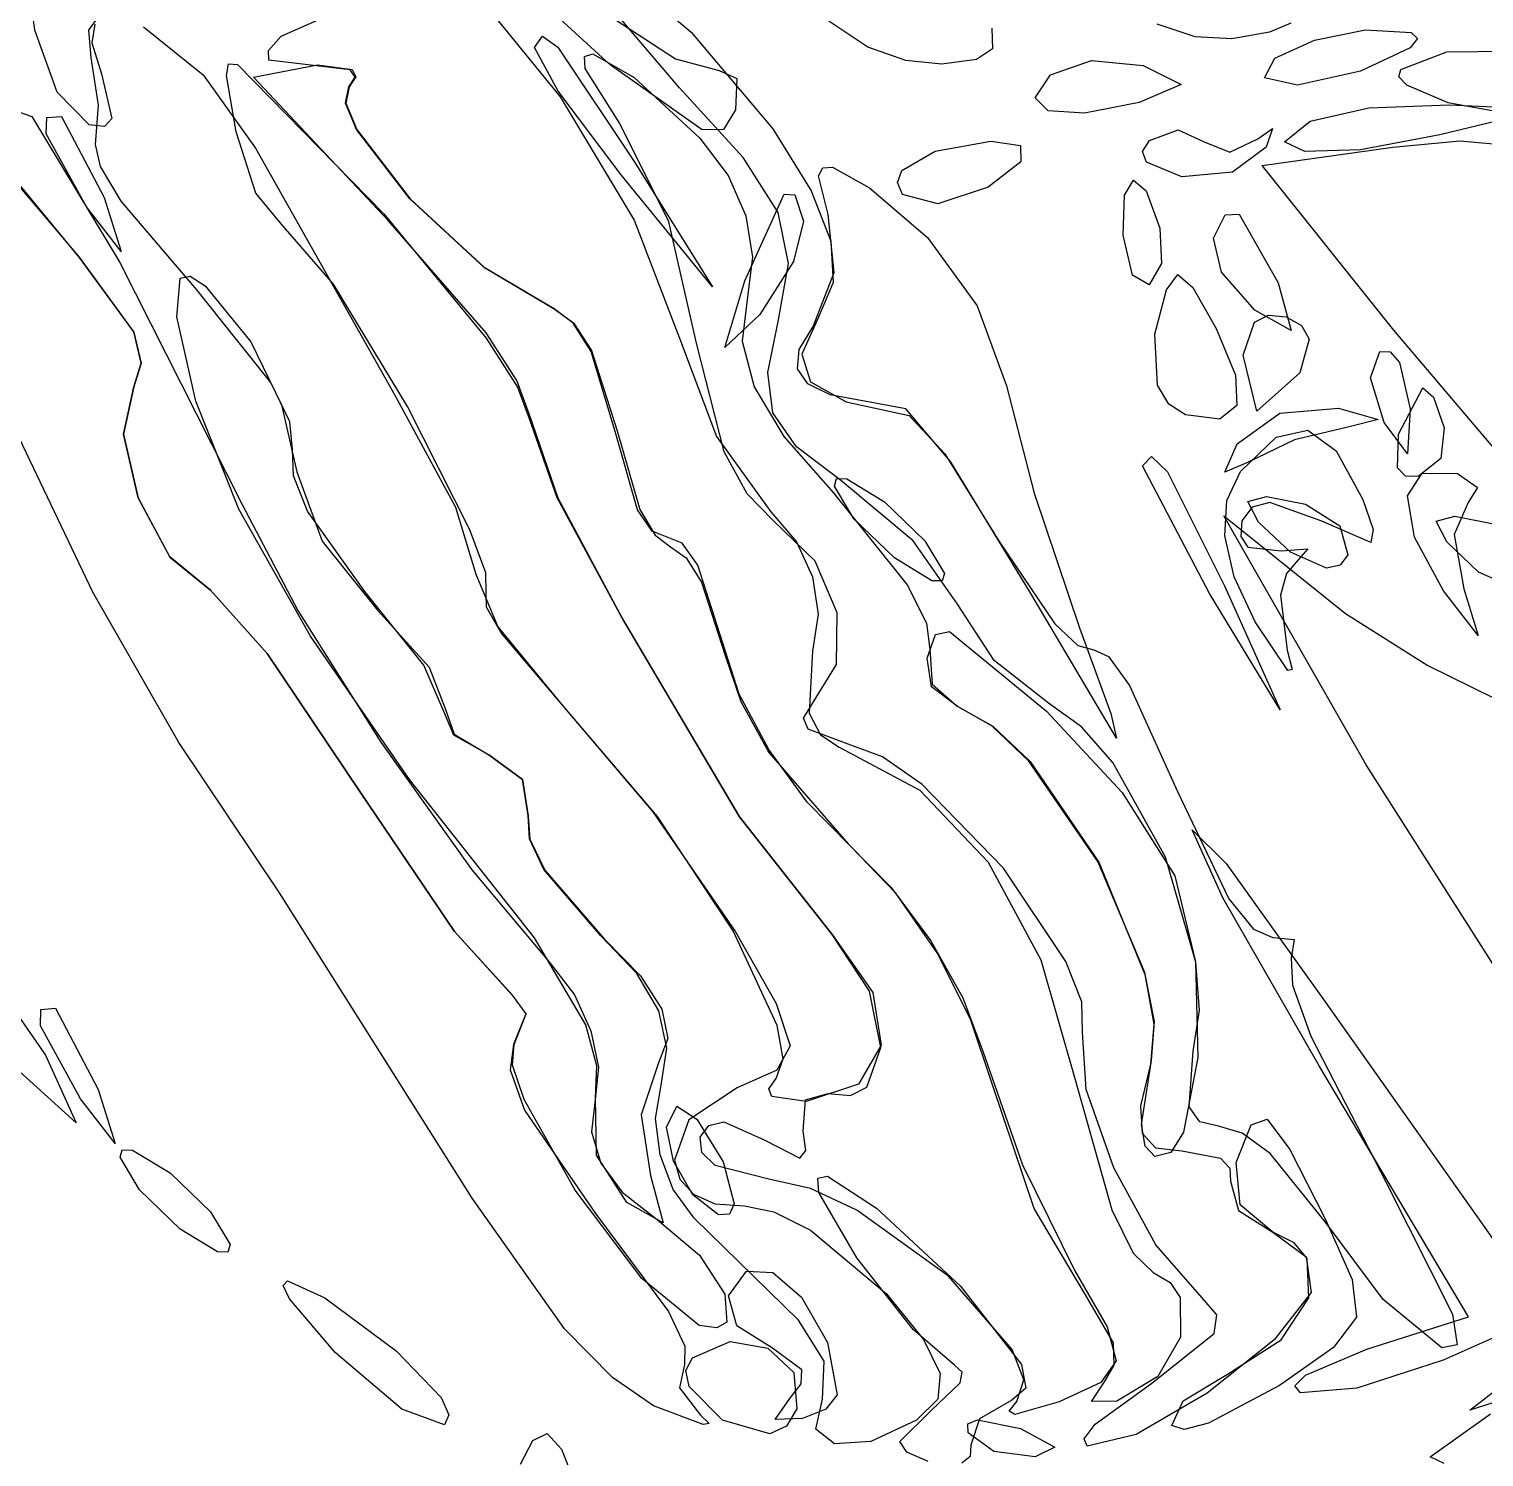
# Model space of a CAD drawing. Extents: x -886 to 651, y -59 to 942.
# Drawn here: x -275.21 to -251.04, y 56.71 to 80.42 of the extents above; entities that cross this region are included whole.
import ezdxf

# ---------------------------------------------------------------- set-up
doc = ezdxf.new("R2010")
doc.units = 0

msp = doc.modelspace()

# ---------------------------------------------------------------- linework, layer by layer
at = {"layer": 'Layer 1'}
for p, q in [((-265.55557, 79.829414), (-267.56432, 81.668574)), ((-275.11625, 80.403), (-275.206753, 81.116876)), ((-264.40509, 79.445925), (-265.659695, 80.919044)), ((-264.881865, 80.944103), (-264.212415, 80.374106)), ((-261.276959, 80.125097), (-262.442171, 80.898067)), ((-274.216823, 80.406096), (-274.054383, 80.626779)), ((-274.118337, 80.505691), (-274.166752, 80.192921)), ((-271.01987, 80.307349), (-270.308674, 80.619041)), ((-267.491059, 80.651038), (-266.39039, 79.295189)), ((-265.47567, 80.584854), (-264.471204, 79.930762)), ((-255.841654, 80.296344), (-256.472825, 80.504071)), ((-254.249771, 80.523816), (-254.60426, 80.369869)), ((-274.742602, 79.374789), (-275.11625, 80.403)), ((-274.17636, 79.949044), (-274.216823, 80.406096)), ((-273.308851, 80.463003), (-272.315881, 79.665653)), ((-271.234253, 80.065877), (-271.01987, 80.307349)), ((-266.81357, 80.11857), (-266.682052, 80.303953)), ((-266.682052, 80.303953), (-266.427141, 80.12345)), ((-264.212415, 80.374106), (-262.85351, 78.768085)), ((-259.219392, 80.436005), (-259.204936, 80.093963)), ((-255.230909, 80.260118), (-255.841654, 80.296344)), ((-254.60426, 80.369869), (-255.230909, 80.260118)), ((-254.51774, 79.942112), (-253.86106, 80.238505)), ((-253.86106, 80.238505), (-253.009335, 80.410221)), ((-253.009335, 80.410221), (-252.25235, 80.36733)), ((-252.146856, 80.265939), (-252.270929, 80.111086)), ((-252.25235, 80.36733), (-252.146856, 80.265939)), ((-274.166752, 80.192921), (-274.00578, 79.680223)), ((-271.225065, 79.905958), (-271.234253, 80.065877)), ((-266.423666, 79.392345), (-266.81357, 80.11857)), ((-266.427141, 80.12345), (-265.14966, 78.2085)), ((-265.985592, 79.970343), (-265.843172, 80.011794)), ((-265.843172, 80.011794), (-265.160551, 79.618654)), ((-260.647387, 79.900992), (-261.276959, 80.125097)), ((-259.204936, 80.093963), (-259.470915, 79.917515)), ((-252.270929, 80.111086), (-253.09701, 79.72501)), ((-252.4229, 79.751265), (-251.659214, 80.048)), ((-251.659214, 80.048), (-250.644076, 80.058539)), ((-274.056997, 79.161617), (-274.17636, 79.949044)), ((-271.930019, 79.653399), (-271.899004, 79.848714)), ((-271.899004, 79.848714), (-271.749935, 79.836929)), ((-271.749935, 79.836929), (-269.31463, 77.353837)), ((-271.48282, 79.626732), (-270.41732, 79.83126)), ((-270.52948, 79.824371), (-271.225065, 79.905958)), ((-269.877419, 79.748771), (-270.52948, 79.824371)), ((-270.41732, 79.83126), (-269.841564, 79.750747)), ((-269.792845, 79.626947), (-269.877419, 79.748771)), ((-269.841564, 79.750747), (-269.780214, 79.62743)), ((-265.970993, 79.765777), (-265.985592, 79.970343)), ((-265.39747, 78.854003), (-265.970993, 79.765777)), ((-264.029831, 78.750643), (-265.55557, 79.829414)), ((-264.471204, 79.930762), (-263.74975, 79.736713)), ((-260.04905, 79.84127), (-260.647387, 79.900992)), ((-259.470915, 79.917515), (-260.04905, 79.84127)), ((-258.24096, 79.662138), (-257.563235, 79.903886)), ((-257.563235, 79.903886), (-256.70191, 79.818071)), ((-256.70191, 79.818071), (-256.072759, 79.5032)), ((-254.68959, 79.610971), (-254.51774, 79.942112)), ((-252.458657, 79.629054), (-252.4229, 79.751265)), ((-274.00578, 79.680223), (-273.83564, 78.936226)), ((-272.315881, 79.665653), (-271.45159, 78.442664)), ((-271.76958, 78.714457), (-271.930019, 79.653399)), ((-269.24647, 77.245642), (-271.48282, 79.626732)), ((-269.89693, 79.464837), (-269.792845, 79.626947)), ((-269.780214, 79.62743), (-269.89283, 79.464771)), ((-265.160551, 79.618654), (-264.06967, 78.612958)), ((-263.74975, 79.736713), (-263.45448, 79.600259)), ((-263.45448, 79.600259), (-263.47469, 79.084635)), ((-258.497848, 79.282678), (-258.24096, 79.662138)), ((-254.142818, 79.494025), (-254.68959, 79.610971)), ((-253.09701, 79.72501), (-254.142818, 79.494025)), ((-253.09701, 79.72501), (-253.09701, 79.72501)), ((-252.324068, 79.491375), (-252.458657, 79.629054)), ((-274.21357, 78.83068), (-274.742602, 79.374789)), ((-269.953981, 79.19351), (-269.89693, 79.464837)), ((-269.89281, 79.46473), (-269.949861, 79.193403)), ((-269.89283, 79.464771), (-269.89281, 79.46473)), ((-265.37503, 78.00315), (-266.423666, 79.392345)), ((-266.39039, 79.295189), (-266.39038, 79.29522)), ((-266.39038, 79.29522), (-265.161656, 77.25042)), ((-263.34844, 78.292342), (-264.40509, 79.445925)), ((-258.28423, 79.062925), (-258.497848, 79.282678)), ((-256.072759, 79.5032), (-256.77011, 79.20372)), ((-251.639778, 79.1998), (-252.324068, 79.491375)), ((-275.461735, 79.076816), (-275.164484, 78.969968)), ((-274.10406, 78.505634), (-274.056997, 79.161617)), ((-269.769415, 78.755841), (-269.953981, 79.19351)), ((-269.949861, 79.193403), (-269.765295, 78.755736)), ((-263.47469, 79.084635), (-263.673849, 78.756403)), ((-257.681264, 79.028174), (-258.28423, 79.062925)), ((-256.77011, 79.20372), (-257.681264, 79.028174)), ((-256.77011, 79.20372), (-256.77011, 79.20372)), ((-253.93033, 78.891084), (-252.953345, 79.115253)), ((-252.953345, 79.115253), (-251.61786, 79.165516)), ((-250.02706, 79.091936), (-251.77412, 78.664151)), ((-249.28227, 78.763066), (-251.639778, 79.1998)), ((-251.61786, 79.165516), (-250.02706, 79.091936)), ((-275.164484, 78.969968), (-273.70078, 76.546038)), ((-274.923632, 78.681328), (-274.916241, 78.953464)), ((-274.916241, 78.953464), (-274.67304, 78.973662)), ((-274.67304, 78.973662), (-273.96433, 77.623172)), ((-273.95565, 78.805473), (-274.21357, 78.83068)), ((-273.83564, 78.936226), (-273.95565, 78.805473)), ((-264.585696, 77.218701), (-265.39747, 78.854003)), ((-254.35675, 78.552519), (-253.93033, 78.891084)), ((-274.2557, 77.470282), (-274.923632, 78.681328)), ((-271.441265, 77.700374), (-271.76958, 78.714457)), ((-268.882743, 77.605854), (-269.769415, 78.755841)), ((-269.765295, 78.755736), (-268.878623, 77.60575)), ((-264.06967, 78.612958), (-264.06967, 78.61295)), ((-264.06967, 78.61295), (-263.598279, 77.993269)), ((-263.673849, 78.756403), (-264.029831, 78.750643)), ((-262.85351, 78.768085), (-262.85351, 78.768081)), ((-262.85351, 78.768081), (-262.220959, 77.734373)), ((-260.15654, 78.394429), (-259.234401, 78.56055)), ((-259.234401, 78.56055), (-258.739501, 78.487735)), ((-256.714397, 78.389132), (-256.59975, 78.573406)), ((-256.59975, 78.573406), (-256.123076, 78.749055)), ((-256.123076, 78.749055), (-255.69024, 78.551996)), ((-255.69024, 78.551996), (-255.262845, 78.376105)), ((-255.262845, 78.376105), (-254.79924, 78.602646)), ((-254.79924, 78.602646), (-254.557189, 78.772133)), ((-254.557189, 78.772133), (-254.66247, 78.459067)), ((-254.017504, 78.388999), (-254.35675, 78.552519)), ((-251.77412, 78.664151), (-253.095618, 78.419789)), ((-252.55513, 78.463582), (-251.442229, 78.568317)), ((-251.442229, 78.568317), (-250.633394, 78.495818)), ((-274.022768, 78.14131), (-274.10406, 78.505634)), ((-271.45164, 78.442667), (-269.13224, 74.342627)), ((-271.45159, 78.442664), (-271.45164, 78.442667)), ((-260.711576, 78.076897), (-260.15654, 78.394429)), ((-258.739501, 78.487735), (-258.734128, 78.218565)), ((-256.651106, 78.213442), (-256.714397, 78.389132)), ((-254.66247, 78.459074), (-255.218854, 78.043746)), ((-254.72861, 78.156912), (-252.55513, 78.463582)), ((-254.66247, 78.459067), (-254.66247, 78.459074)), ((-253.095618, 78.419789), (-254.017504, 78.388999)), ((-273.679157, 77.565122), (-274.022768, 78.14131)), ((-265.14966, 78.2085), (-265.14966, 78.20849)), ((-265.14966, 78.20849), (-263.85731, 76.14184)), ((-262.769155, 77.375919), (-263.34844, 78.292342)), ((-262.097003, 77.983242), (-262.027672, 78.117403)), ((-262.027672, 78.117403), (-261.862019, 78.129053)), ((-261.862019, 78.129053), (-261.251823, 77.787162)), ((-260.786975, 77.874442), (-260.711576, 78.076897)), ((-258.734128, 78.218565), (-259.28057, 77.79562)), ((-256.06137, 77.967361), (-256.651106, 78.213442)), ((-252.5379, 75.419932), (-254.72861, 78.156912)), ((-274.37631, 76.633978), (-275.357472, 77.823636)), ((-263.85731, 76.14184), (-265.37503, 78.00315)), ((-263.598279, 77.993269), (-263.301469, 77.320605)), ((-261.93662, 77.345053), (-262.097003, 77.983242)), ((-260.7037, 77.674364), (-260.786975, 77.874442)), ((-257.012117, 77.664635), (-256.866756, 77.913135)), ((-256.866756, 77.913135), (-256.653462, 77.734098)), ((-255.218854, 78.043746), (-256.06137, 77.967361)), ((-275.366185, 77.796715), (-274.37681, 76.63347)), ((-273.96433, 77.62318), (-273.68025, 76.727779)), ((-273.96433, 77.623172), (-273.96433, 77.62318)), ((-271.02124, 77.190237), (-271.441265, 77.700374)), ((-267.651531, 76.463624), (-268.882743, 77.605854)), ((-268.878623, 77.60575), (-267.647411, 76.46352)), ((-263.31943, 76.242533), (-262.669448, 77.68222)), ((-262.669448, 77.68222), (-262.490333, 77.668601)), ((-262.490333, 77.668601), (-262.3454, 77.229939)), ((-262.220959, 77.734373), (-261.891885, 76.899331)), ((-261.251823, 77.787162), (-260.28657, 76.962245)), ((-260.117062, 77.518971), (-260.7037, 77.674364)), ((-259.28057, 77.79562), (-260.117062, 77.518971)), ((-259.28057, 77.79562), (-259.28057, 77.79562)), ((-257.03528, 76.99911), (-257.012117, 77.664635)), ((-256.653462, 77.734098), (-256.4265, 77.11701)), ((-273.68025, 76.727779), (-274.2557, 77.470282)), ((-272.42531, 76.093714), (-273.679157, 77.565122)), ((-269.31463, 77.353837), (-269.31463, 77.35383)), ((-269.31463, 77.35383), (-267.616471, 75.290417)), ((-262.596745, 76.531546), (-262.769155, 77.375919)), ((-261.836405, 76.379331), (-261.93662, 77.345053)), ((-255.53547, 76.95098), (-255.342836, 77.335114)), ((-255.342836, 77.335114), (-255.109274, 77.346166)), ((-255.109274, 77.346166), (-254.46311, 76.210177)), ((-270.151976, 76.185348), (-271.02124, 77.190237)), ((-267.618174, 75.377199), (-269.24647, 77.245642)), ((-265.161656, 77.25042), (-264.40865, 75.28875)), ((-264.1228, 75.204963), (-264.585696, 77.218701)), ((-263.301469, 77.320605), (-263.191001, 76.634206)), ((-262.3454, 77.22994), (-262.509826, 76.560057)), ((-262.3454, 77.229939), (-262.3454, 77.22994)), ((-256.4265, 77.11701), (-256.398784, 76.531793)), ((-256.4265, 77.11701), (-256.4265, 77.11701)), ((-261.891885, 76.899331), (-261.854831, 76.215436)), ((-260.28657, 76.962245), (-260.28657, 76.96224)), ((-260.28657, 76.96224), (-259.4604, 75.825965)), ((-256.881029, 76.337927), (-257.03528, 76.99911)), ((-255.40136, 76.38265), (-255.53547, 76.95098)), ((-274.37681, 76.63347), (-273.470131, 75.391288)), ((-273.469627, 75.391798), (-274.37631, 76.633978)), ((-263.191001, 76.634206), (-263.27864, 75.97332)), ((-273.7008, 76.54604), (-271.6684, 72.52378)), ((-273.70078, 76.546038), (-273.7008, 76.54604)), ((-266.4904, 75.777897), (-267.651531, 76.463624)), ((-267.647411, 76.46352), (-266.48628, 75.77779)), ((-262.509826, 76.560057), (-263.07056, 75.68085)), ((-262.76072, 75.594115), (-262.596745, 76.531546)), ((-262.18346, 75.485513), (-261.836405, 76.379331)), ((-256.398784, 76.531793), (-256.60206, 76.175653)), ((-254.84899, 75.75402), (-255.40136, 76.38265)), ((-272.756334, 75.644522), (-272.698415, 76.288074)), ((-272.698415, 76.288074), (-272.53407, 76.319976)), ((-272.53407, 76.319976), (-272.282296, 76.155581)), ((-272.282296, 76.155581), (-271.52494, 75.228757)), ((-268.922534, 74.155305), (-270.151976, 76.185348)), ((-263.65032, 75.132031), (-263.31943, 76.242533)), ((-261.854831, 76.215436), (-262.09834, 75.635171)), ((-256.60206, 76.175653), (-256.881029, 76.337927)), ((-256.314631, 76.092091), (-256.127721, 76.34783)), ((-256.127721, 76.34783), (-255.877281, 76.130942)), ((-255.877281, 76.130942), (-255.49028, 75.44791)), ((-254.46311, 76.210181), (-254.243861, 75.417925)), ((-254.46311, 76.210177), (-254.46311, 76.210181)), ((-271.196689, 74.550674), (-272.42531, 76.093714)), ((-263.27864, 75.97332), (-263.36463, 75.238573)), ((-256.51104, 75.35724), (-256.314631, 76.092091)), ((-272.43909, 74.243216), (-272.756334, 75.644522)), ((-266.17412, 75.540688), (-266.4904, 75.777897)), ((-266.48628, 75.77779), (-266.168799, 75.544434)), ((-263.07056, 75.68085), (-263.65032, 75.132031)), ((-259.4604, 75.825965), (-258.97242, 74.49851)), ((-254.856365, 75.557432), (-254.623572, 75.669783)), ((-254.243861, 75.417925), (-254.84899, 75.75402)), ((-254.623572, 75.669783), (-254.32892, 75.64586)), ((-254.32892, 75.64586), (-254.072856, 75.498143)), ((-265.874793, 75.069926), (-266.17412, 75.540688)), ((-266.168799, 75.544434), (-265.866201, 75.084165)), ((-262.941066, 74.71739), (-262.76072, 75.594115)), ((-262.41604, 75.09808), (-262.18346, 75.485513)), ((-262.09834, 75.635171), (-262.374459, 75.025689)), ((-255.49028, 75.44791), (-255.49025, 75.4479)), ((-255.49025, 75.4479), (-255.169363, 74.674376)), ((-255.04271, 75.007673), (-254.856365, 75.557432)), ((-254.072856, 75.498143), (-253.945115, 75.273425)), ((-250.862533, 73.446995), (-252.5379, 75.419932)), ((-273.470131, 75.391288), (-273.34844, 74.874191)), ((-273.347939, 74.874701), (-273.469627, 75.391798)), ((-271.52494, 75.228757), (-271.52494, 75.22875)), ((-271.52494, 75.22875), (-271.014352, 74.180804)), ((-267.108575, 74.587188), (-267.618174, 75.377199)), ((-267.616471, 75.290417), (-267.096196, 74.47475)), ((-264.40865, 75.28875), (-263.790835, 73.656584)), ((-263.662724, 73.399846), (-264.1228, 75.204963)), ((-263.36463, 75.238573), (-263.168283, 74.480004)), ((-256.466455, 74.507566), (-256.51104, 75.35724)), ((-253.945115, 75.273425), (-254.1041, 74.71514)), ((-265.46197, 73.700417), (-265.874793, 75.069926)), ((-265.866201, 75.084165), (-265.44263, 73.74914)), ((-262.44698, 74.779643), (-262.41604, 75.09808)), ((-262.374459, 75.025689), (-262.227392, 74.563596)), ((-254.8179, 74.076954), (-255.04271, 75.007673)), ((-252.929171, 74.629558), (-252.77238, 75.069749)), ((-252.77238, 75.069749), (-252.598889, 75.06465)), ((-252.598889, 75.06465), (-252.445863, 74.883183)), ((-273.34844, 74.874191), (-273.47096, 74.48133)), ((-273.47046, 74.481838), (-273.347939, 74.874701)), ((-262.854819, 74.047038), (-262.941066, 74.71739)), ((-262.276185, 74.529821), (-262.44698, 74.779643)), ((-255.169363, 74.674376), (-255.15086, 74.16848)), ((-254.1041, 74.71514), (-254.8179, 74.076954)), ((-254.1041, 74.71514), (-254.1041, 74.71514)), ((-252.445863, 74.883183), (-252.26747, 74.116282)), ((-273.47096, 74.48133), (-273.642469, 73.693658)), ((-273.641969, 73.694166), (-273.47046, 74.481838)), ((-270.880388, 73.896941), (-271.196689, 74.550674)), ((-266.90448, 74.033832), (-267.108575, 74.587188)), ((-267.096196, 74.47475), (-266.90073, 73.95194)), ((-263.168283, 74.480004), (-262.671466, 73.656216)), ((-261.90356, 74.348233), (-262.276185, 74.529821)), ((-262.227392, 74.563596), (-261.63873, 74.228953)), ((-258.97242, 74.49851), (-258.515268, 72.713122)), ((-256.278072, 74.194608), (-256.466455, 74.507566)), ((-252.69948, 73.889579), (-252.929171, 74.629558)), ((-252.46346, 73.693965), (-252.05717, 74.461669)), ((-252.05717, 74.461669), (-251.88028, 74.307546)), ((-271.724787, 72.44628), (-272.43909, 74.243216)), ((-269.13224, 74.342627), (-268.127783, 72.480651)), ((-260.64644, 74.117801), (-261.90356, 74.348233)), ((-261.63873, 74.228953), (-260.59006, 74.001821)), ((-256.00127, 74.01496), (-256.278072, 74.194608)), ((-251.88028, 74.307546), (-251.7059, 73.79681)), ((-271.014352, 74.180804), (-270.76355, 73.06992)), ((-267.890842, 72.106545), (-268.922534, 74.155305)), ((-266.421501, 72.631721), (-266.90448, 74.033832)), ((-266.90073, 73.95194), (-266.444501, 72.644176)), ((-262.463769, 73.484349), (-262.854819, 74.047038)), ((-259.907326, 73.242957), (-260.64644, 74.117801)), ((-260.59006, 74.001821), (-260.000409, 73.367331)), ((-255.429807, 73.944059), (-256.00127, 74.01496)), ((-255.15086, 74.16848), (-255.429807, 73.944059)), ((-255.14326, 73.533657), (-254.435222, 74.040858)), ((-254.435222, 74.040858), (-253.45705, 74.126341)), ((-253.45705, 74.126341), (-252.799506, 73.93939)), ((-252.26748, 74.11628), (-252.31128, 73.36699)), ((-252.26747, 74.116282), (-252.26748, 74.11628)), ((-270.83245, 73.437924), (-270.880388, 73.896941)), ((-265.44263, 73.74914), (-265.06487, 72.444619)), ((-254.494748, 73.645656), (-253.970754, 73.761801)), ((-253.28497, 73.81455), (-254.192159, 73.600452)), ((-253.970754, 73.761801), (-253.497382, 73.417932)), ((-252.799506, 73.93939), (-253.28497, 73.81455)), ((-253.28497, 73.81455), (-253.28497, 73.81455)), ((-252.31128, 73.36699), (-252.69948, 73.889579)), ((-251.7059, 73.79681), (-251.762514, 73.290512)), ((-251.7059, 73.79681), (-251.7059, 73.79681)), ((-274.149434, 71.069285), (-275.366777, 73.62008)), ((-273.642469, 73.693658), (-273.399686, 72.63431)), ((-273.399186, 72.634817), (-273.641969, 73.694166)), ((-265.101625, 72.436741), (-265.46197, 73.700417)), ((-263.790835, 73.656584), (-262.88715, 72.404)), ((-262.671466, 73.656216), (-261.85605, 72.72581)), ((-261.72971, 72.930615), (-262.463769, 73.484349)), ((-255.347489, 73.06343), (-255.14326, 73.533657)), ((-255.08639, 73.073382), (-254.494748, 73.645656)), ((-254.192159, 73.600452), (-254.97118, 73.221866)), ((-252.476889, 73.133956), (-252.46346, 73.693965)), ((-270.815699, 73.002445), (-270.83245, 73.437924)), ((-263.282587, 72.70084), (-263.662724, 73.399846)), ((-260.000409, 73.367331), (-259.09815, 71.914081)), ((-258.56795, 71.049411), (-259.907326, 73.242957)), ((-256.71605, 73.167467), (-256.563288, 73.322226)), ((-256.563288, 73.322226), (-256.302791, 73.068233)), ((-254.97118, 73.221866), (-255.347489, 73.06343)), ((-253.497382, 73.417932), (-253.05761, 72.610161)), ((-251.762514, 73.290512), (-252.13427, 72.99048)), ((-270.584313, 72.412799), (-270.815699, 73.002445)), ((-270.76355, 73.06992), (-270.342205, 71.918466)), ((-255.60238, 71.045277), (-256.71605, 73.167467)), ((-256.302791, 73.068233), (-255.35104, 71.177167)), ((-255.315819, 72.59484), (-255.08639, 73.073382)), ((-252.344684, 72.99861), (-252.476889, 73.133956)), ((-252.13427, 72.99048), (-252.344684, 72.99861)), ((-252.31196, 72.66727), (-252.071073, 73.048221)), ((-252.071073, 73.048221), (-251.48478, 73.038167)), ((-251.48478, 73.038167), (-251.14917, 72.808805)), ((-261.832835, 72.831965), (-261.797173, 72.955283)), ((-261.50793, 72.288785), (-261.832835, 72.831965)), ((-261.797173, 72.955283), (-261.62434, 72.95079)), ((-260.527447, 71.923973), (-261.72971, 72.930615)), ((-261.62434, 72.95079), (-261.001806, 72.572959)), ((-251.14917, 72.808805), (-251.30616, 72.557771)), ((-273.399686, 72.63431), (-272.8745, 71.653637)), ((-272.874, 71.654144), (-273.399186, 72.634817)), ((-271.6684, 72.52378), (-270.747892, 70.764539)), ((-266.444501, 72.644176), (-265.37043, 70.6546)), ((-265.34792, 70.622042), (-266.421501, 72.631721)), ((-262.85773, 72.266113), (-263.282587, 72.70084)), ((-261.85605, 72.72581), (-260.625796, 71.190346)), ((-261.001806, 72.572959), (-260.33125, 71.92205)), ((-258.515268, 72.713122), (-257.7632, 70.47585)), ((-255.350047, 72.00416), (-255.315819, 72.59484)), ((-254.96318, 72.577256), (-254.653057, 72.659761)), ((-254.78584, 72.233679), (-254.96318, 72.577256)), ((-254.597939, 72.55917), (-254.894359, 72.482997)), ((-254.653057, 72.659761), (-254.0086, 72.533426)), ((-253.7359, 72.251386), (-254.597939, 72.55917)), ((-254.0086, 72.533426), (-253.437502, 72.17177)), ((-253.05761, 72.610191), (-252.885302, 72.109736)), ((-253.05761, 72.610161), (-253.05761, 72.610191)), ((-252.196829, 71.98501), (-252.31196, 72.66727)), ((-251.30614, 72.557767), (-251.535983, 72.027572)), ((-251.30616, 72.557771), (-251.30614, 72.557767)), ((-270.534526, 70.338806), (-271.724787, 72.44628)), ((-269.63482, 71.080424), (-270.584313, 72.412799)), ((-268.127783, 72.480651), (-267.78952, 71.370527)), ((-264.859102, 72.080538), (-265.101625, 72.436741)), ((-265.06487, 72.444619), (-264.811871, 72.017367)), ((-262.88715, 72.404), (-262.462933, 71.905849)), ((-262.152398, 71.583768), (-262.85773, 72.266113)), ((-260.837369, 71.637876), (-261.50793, 72.288785)), ((-253.0027, 68.199053), (-255.36318, 72.337673)), ((-255.36318, 72.337673), (-253.34552, 70.716683)), ((-254.894359, 72.482997), (-255.06313, 72.253386)), ((-251.8386, 72.248736), (-251.528481, 72.331241)), ((-251.528481, 72.331241), (-250.88402, 72.204906)), ((-267.623505, 71.389659), (-267.890842, 72.106545)), ((-264.61219, 71.983217), (-264.859102, 72.080538)), ((-264.811871, 72.017367), (-264.55496, 71.82433)), ((-255.06313, 72.253386), (-255.080372, 71.997171)), ((-254.25828, 71.73233), (-254.78584, 72.233679)), ((-252.921345, 71.893469), (-253.7359, 72.251386)), ((-253.437502, 72.17177), (-253.3037, 71.6885)), ((-252.885302, 72.109736), (-252.921345, 71.893469)), ((-251.661264, 71.905159), (-251.8386, 72.248736)), ((-251.535983, 72.027572), (-251.37554, 71.127037)), ((-270.342205, 71.918466), (-269.4216, 70.77297)), ((-264.359357, 71.882624), (-264.61219, 71.983217)), ((-264.55496, 71.82433), (-264.296315, 71.640549)), ((-264.100712, 71.517511), (-264.359357, 71.882624)), ((-262.462933, 71.905849), (-262.197674, 71.3259)), ((-259.79032, 70.868935), (-260.527447, 71.923973)), ((-260.33125, 71.92205), (-260.006336, 71.37887)), ((-260.33125, 71.92205), (-260.33125, 71.92205)), ((-259.09815, 71.914081), (-258.172309, 70.544892)), ((-255.191282, 71.32388), (-255.350047, 72.00416)), ((-255.080372, 71.997171), (-254.96437, 71.818799)), ((-254.96437, 71.818799), (-254.41138, 71.755714)), ((-254.41138, 71.755714), (-253.971029, 71.791239)), ((-253.971029, 71.791239), (-254.13025, 71.60421)), ((-251.71507, 71.091137), (-252.196829, 71.98501)), ((-251.1337, 71.40381), (-251.661264, 71.905159)), ((-272.8745, 71.653637), (-272.1988, 71.10199)), ((-272.1983, 71.102498), (-272.874, 71.654144)), ((-264.296315, 71.640549), (-264.038604, 71.238499)), ((-261.788297, 70.728292), (-262.152398, 71.583768)), ((-260.21483, 71.260045), (-260.837369, 71.637876)), ((-254.13025, 71.60421), (-254.32598, 71.379032)), ((-253.657379, 71.466301), (-254.25828, 71.73233)), ((-253.3037, 71.6885), (-253.433977, 71.515653)), ((-253.3037, 71.6885), (-253.3037, 71.6885)), ((-267.78952, 71.370527), (-267.421903, 70.492426)), ((-267.61483, 71.045507), (-267.623505, 71.389659)), ((-263.68738, 70.224547), (-264.100712, 71.517511)), ((-262.197674, 71.3259), (-262.104073, 70.706592)), ((-260.006336, 71.37887), (-260.041997, 71.255552)), ((-254.84173, 70.576542), (-255.191282, 71.32388)), ((-254.32598, 71.379032), (-254.425571, 71.021336)), ((-253.433977, 71.515653), (-253.657379, 71.466301)), ((-250.532804, 71.137781), (-251.1337, 71.40381)), ((-272.721714, 68.574428), (-274.149434, 71.069285)), ((-272.1988, 71.10199), (-271.254961, 70.049374)), ((-271.254461, 70.049886), (-272.1983, 71.102498)), ((-268.650701, 69.854913), (-269.63482, 71.080424)), ((-264.038604, 71.238499), (-263.64536, 70.01683)), ((-260.625796, 71.190346), (-260.303582, 70.555014)), ((-260.041997, 71.255552), (-260.21483, 71.260045)), ((-257.148901, 68.642144), (-258.56795, 71.049411)), ((-255.35104, 71.177167), (-254.42898, 69.114697)), ((-255.35104, 71.177167), (-255.35104, 71.177167)), ((-251.141734, 70.348411), (-251.71507, 71.091137)), ((-251.37554, 71.127037), (-251.141734, 70.348411)), ((-267.610877, 70.821552), (-267.61483, 71.045507)), ((-267.370456, 70.396663), (-267.610877, 70.821552)), ((-259.177634, 69.937347), (-259.79032, 70.868935)), ((-254.42898, 69.114697), (-255.60238, 71.045277)), ((-254.425571, 71.021336), (-254.31242, 70.10515)), ((-270.747892, 70.764539), (-269.364704, 68.575661)), ((-269.4216, 70.77297), (-268.565539, 69.821877)), ((-265.37043, 70.6546), (-263.41076, 67.33573)), ((-263.40826, 67.335942), (-265.34792, 70.622042)), ((-262.104073, 70.706592), (-262.19483, 70.09036)), ((-261.800168, 69.868824), (-261.788297, 70.728292)), ((-254.301251, 69.767781), (-254.84173, 70.576542)), ((-253.34552, 70.716683), (-251.976499, 69.850952)), ((-268.890037, 67.95522), (-270.534526, 70.338806)), ((-267.421903, 70.492426), (-266.34684, 69.188297)), ((-266.34666, 69.187887), (-267.370456, 70.396663)), ((-260.303582, 70.555014), (-260.24704, 70.12187)), ((-260.29309, 69.973691), (-260.153153, 70.36576)), ((-260.153153, 70.36576), (-259.920271, 70.414034)), ((-259.920271, 70.414034), (-258.30771, 69.095089)), ((-258.172309, 70.544892), (-257.788395, 70.182046)), ((-257.7632, 70.47585), (-257.238868, 69.055236)), ((-263.413793, 69.37616), (-263.68738, 70.224547)), ((-262.19483, 70.09036), (-262.251001, 69.059905)), ((-260.24704, 70.12187), (-260.20809, 69.539881)), ((-257.788395, 70.182046), (-257.52594, 70.112521)), ((-257.52594, 70.112521), (-257.277782, 69.99935)), ((-254.31242, 70.10515), (-254.229191, 69.785465)), ((-271.254961, 70.049374), (-269.70264, 67.74206)), ((-269.70214, 67.742568), (-271.254461, 70.049886)), ((-268.31969, 69.086834), (-268.650701, 69.854913)), ((-263.64536, 70.01683), (-263.389825, 69.25185)), ((-262.22275, 69.174503), (-261.800168, 69.868824)), ((-260.222876, 69.49593), (-260.29309, 69.973691)), ((-258.27457, 69.227515), (-259.177634, 69.937347)), ((-257.277782, 69.99935), (-256.932797, 69.51767)), ((-251.976499, 69.850952), (-249.818594, 68.784831)), ((-268.565539, 69.821877), (-268.29939, 69.13782)), ((-254.229191, 69.785465), (-254.301251, 69.767781)), ((-262.922771, 68.457484), (-263.413793, 69.37616)), ((-259.79657, 69.17345), (-260.222876, 69.49593)), ((-260.20809, 69.539881), (-259.79477, 69.174049)), ((-256.932797, 69.51767), (-256.13492, 67.757841)), ((-268.29939, 69.13782), (-268.14888, 68.708206)), ((-266.34684, 69.188297), (-264.851539, 67.419869)), ((-264.771225, 67.343588), (-266.34666, 69.187887)), ((-263.389825, 69.25185), (-262.919931, 68.406803)), ((-262.344622, 68.978002), (-262.22275, 69.174503)), ((-259.213257, 68.846527), (-259.79657, 69.17345)), ((-259.79477, 69.174049), (-259.199297, 68.843146)), ((-257.726781, 68.834323), (-258.27457, 69.227515)), ((-268.154958, 68.693583), (-268.31969, 69.086834)), ((-262.269536, 68.795056), (-262.344622, 68.978002)), ((-262.251001, 69.059905), (-262.066629, 68.69886)), ((-258.30771, 69.095089), (-258.30768, 69.09509)), ((-258.30768, 69.09509), (-257.054371, 67.743056)), ((-257.238868, 69.055236), (-257.148901, 68.642144)), ((-267.57099, 68.369369), (-268.154958, 68.693583)), ((-268.14888, 68.708206), (-267.57081, 68.368867)), ((-261.60443, 68.546899), (-262.269536, 68.795056)), ((-262.066629, 68.69886), (-261.75494, 68.4926)), ((-258.602862, 68.260322), (-259.213257, 68.846527)), ((-259.199297, 68.843146), (-258.583472, 68.254175)), ((-257.205582, 68.240855), (-257.726781, 68.834323)), ((-271.05269, 66.076509), (-272.721714, 68.574428)), ((-269.364704, 68.575661), (-267.854224, 66.456468)), ((-262.283896, 67.579185), (-262.922771, 68.457484)), ((-262.919931, 68.406803), (-261.60489, 66.88726)), ((-261.75494, 68.4926), (-260.411531, 67.780596)), ((-261.034722, 68.332632), (-261.60443, 68.546899)), ((-267.015365, 67.958066), (-267.57099, 68.369369)), ((-267.57081, 68.368867), (-267.015185, 67.957564)), ((-260.377826, 67.872429), (-261.034722, 68.332632)), ((-257.457553, 66.595379), (-258.602862, 68.260322)), ((-258.583472, 68.254175), (-257.442387, 66.582694)), ((-256.331165, 66.665349), (-257.205582, 68.240855)), ((-250.701411, 64.591512), (-253.0027, 68.199053)), ((-266.81305, 65.329946), (-268.890037, 67.95522)), ((-266.91877, 67.355429), (-267.015365, 67.958066)), ((-267.015185, 67.957564), (-266.91859, 67.354927)), ((-269.70264, 67.74206), (-268.143407, 65.432586)), ((-268.142907, 65.433091), (-269.70214, 67.742568)), ((-260.411531, 67.780596), (-259.279189, 66.582304)), ((-259.024179, 66.486653), (-260.377826, 67.872429)), ((-257.054371, 67.743056), (-256.17865, 66.35896)), ((-256.13492, 67.757841), (-255.28016, 65.97742)), ((-261.56675, 66.851927), (-262.283896, 67.579185)), ((-266.89499, 66.969481), (-266.91877, 67.355429)), ((-266.91859, 67.354927), (-266.890123, 66.964879)), ((-264.851539, 67.419869), (-263.47356, 65.425477)), ((-263.51194, 65.445399), (-264.771225, 67.343588)), ((-263.41076, 67.33573), (-261.87242, 65.38121)), ((-261.86992, 65.381422), (-263.40826, 67.335942)), ((-266.660006, 66.464846), (-266.89499, 66.969481)), ((-266.890123, 66.964879), (-266.642377, 66.449077)), ((-255.378686, 65.990356), (-255.891883, 67.124345)), ((-255.891883, 67.124345), (-255.325098, 66.562437)), ((-261.60489, 66.88726), (-260.8916, 66.165594)), ((-260.812272, 66.069083), (-261.56675, 66.851927)), ((-267.854224, 66.456468), (-266.55184, 64.90628)), ((-265.71449, 65.361249), (-266.660006, 66.464846)), ((-259.279189, 66.582304), (-258.405347, 64.964313)), ((-257.98691, 64.934449), (-259.024179, 66.486653)), ((-256.674107, 64.749248), (-257.457553, 66.595379)), ((-257.442387, 66.582694), (-256.674754, 64.720931)), ((-255.827743, 64.925508), (-256.331165, 66.665349)), ((-255.325098, 66.562437), (-253.68227, 64.262612)), ((-266.642377, 66.449077), (-265.65491, 65.308767)), ((-256.17865, 66.35896), (-255.832701, 64.927973)), ((-267.85248, 61.001389), (-271.05269, 66.076509)), ((-260.8916, 66.165594), (-260.231989, 65.276318)), ((-260.12744, 65.078036), (-260.812272, 66.069083)), ((-253.78157, 63.202492), (-255.378686, 65.990356)), ((-255.28016, 65.97742), (-254.873604, 65.473451)), ((-268.143407, 65.432586), (-267.18293, 64.37478)), ((-267.18243, 64.375288), (-268.142907, 65.433091)), ((-265.960754, 63.88308), (-266.81305, 65.329946)), ((-265.117121, 64.73704), (-265.71449, 65.361249)), ((-265.65491, 65.308767), (-265.051569, 64.69799)), ((-262.784007, 63.869539), (-263.51194, 65.445399)), ((-263.47356, 65.425477), (-262.797609, 64.234176)), ((-261.87242, 65.38121), (-261.197212, 64.418321)), ((-261.251732, 64.442121), (-261.86992, 65.381422)), ((-260.231989, 65.276318), (-259.69947, 64.332331)), ((-254.873604, 65.473451), (-254.55026, 65.333061)), ((-254.55026, 65.333061), (-254.195951, 65.300825)), ((-254.195951, 65.300825), (-254.24422, 64.992105)), ((-259.571616, 63.978799), (-260.12744, 65.078036)), ((-266.55184, 64.90628), (-266.151254, 64.382203)), ((-258.405347, 64.964313), (-257.83744, 62.99321)), ((-257.725486, 64.266213), (-257.98691, 64.934449)), ((-255.832701, 64.927973), (-255.795764, 63.341705)), ((-255.770287, 64.126622), (-255.827743, 64.925508)), ((-254.24422, 64.992105), (-254.224035, 64.542439)), ((-264.75023, 64.112928), (-265.117121, 64.73704)), ((-265.051569, 64.69799), (-264.697439, 64.143987)), ((-256.674754, 64.720931), (-256.525743, 63.894107)), ((-256.516041, 63.93656), (-256.674107, 64.749248)), ((-254.224035, 64.542439), (-253.921471, 63.691864)), ((-275.729826, 64.515288), (-274.93577, 63.37718)), ((-267.18293, 64.37478), (-266.956649, 64.066151)), ((-266.952607, 64.066638), (-267.18243, 64.375288)), ((-266.151254, 64.382203), (-265.876809, 63.781055)), ((-261.061606, 63.504839), (-261.251732, 64.442121)), ((-261.197212, 64.418321), (-261.056882, 63.54728)), ((-259.69947, 64.332331), (-259.36746, 63.44653)), ((-275.021293, 63.866042), (-275.013901, 64.138181)), ((-275.013901, 64.138181), (-274.7707, 64.158385)), ((-274.7707, 64.158385), (-274.062, 62.807895)), ((-266.956649, 64.066151), (-267.16263, 63.557877)), ((-267.15003, 63.55832), (-266.952607, 64.066638)), ((-264.615157, 63.492249), (-264.75023, 64.112928)), ((-264.697439, 64.143987), (-264.597167, 63.657407)), ((-262.797609, 64.234176), (-262.569394, 63.532166)), ((-257.70944, 63.760699), (-257.725486, 64.266213)), ((-255.87174, 63.445845), (-255.770287, 64.126622)), ((-253.68227, 64.262612), (-253.68223, 64.26261)), ((-253.68223, 64.26261), (-250.80915, 60.2)), ((-274.35336, 62.654995), (-275.021293, 63.866042)), ((-265.776977, 63.200708), (-265.960754, 63.88308)), ((-262.686549, 63.320051), (-262.784007, 63.869539)), ((-259.20416, 62.871387), (-259.571616, 63.978799)), ((-256.525743, 63.894107), (-256.58381, 63.230209)), ((-256.56599, 63.29256), (-256.516041, 63.93656)), ((-267.16263, 63.557877), (-267.216421, 63.134969)), ((-267.178214, 63.214397), (-267.15003, 63.55832)), ((-265.876809, 63.781055), (-265.75303, 63.177052)), ((-264.597167, 63.657407), (-264.7554, 63.248897)), ((-257.651615, 62.811068), (-257.70944, 63.760699)), ((-253.921471, 63.691864), (-252.67515, 61.275755)), ((-274.426619, 62.25406), (-275.72724, 63.42656)), ((-274.93577, 63.37719), (-274.426619, 62.25406)), ((-274.93577, 63.37718), (-274.93577, 63.37719)), ((-264.71324, 62.878339), (-264.615157, 63.492249)), ((-262.80263, 62.992227), (-262.686549, 63.320051)), ((-262.569394, 63.532166), (-262.787112, 63.129517)), ((-261.056882, 63.54728), (-261.43117, 62.899634)), ((-261.292487, 62.845804), (-261.061606, 63.504839)), ((-259.36746, 63.44653), (-258.71062, 61.555365)), ((-255.795764, 63.341705), (-256.03268, 62.097753)), ((-255.940511, 62.519632), (-255.87174, 63.445845)), ((-267.216421, 63.134969), (-266.978681, 62.466565)), ((-266.983869, 62.642677), (-267.178214, 63.214397)), ((-265.75303, 63.177052), (-265.80444, 62.64441)), ((-265.79914, 62.662416), (-265.776977, 63.200708)), ((-264.7554, 63.248897), (-265.040071, 62.388905)), ((-262.787112, 63.129517), (-263.44896, 62.836297)), ((-256.58381, 63.230209), (-256.747817, 62.536687)), ((-256.734266, 62.228523), (-256.56599, 63.29256)), ((-251.30096, 59.029332), (-253.78157, 63.202492)), ((-264.803673, 62.32452), (-264.71324, 62.878339)), ((-263.44896, 62.836297), (-264.251273, 62.306658)), ((-262.924065, 62.822042), (-262.80263, 62.992227)), ((-261.43117, 62.899634), (-262.29981, 62.60693)), ((-261.5636, 62.70695), (-261.292487, 62.845804)), ((-258.51509, 60.832707), (-259.20416, 62.871387)), ((-257.83744, 62.99321), (-257.223596, 60.808885)), ((-273.777911, 61.912492), (-274.35336, 62.654995)), ((-274.062, 62.807895), (-274.062, 62.807893)), ((-274.062, 62.807893), (-273.777911, 61.912492)), ((-266.137187, 61.134488), (-266.983869, 62.642677)), ((-265.80444, 62.64441), (-265.866035, 62.10234)), ((-265.782617, 61.716814), (-265.79914, 62.662416)), ((-262.869846, 62.692749), (-262.924065, 62.822042)), ((-262.29981, 62.60693), (-262.869846, 62.692749)), ((-262.3495, 62.114523), (-262.315411, 62.637246)), ((-262.315411, 62.637246), (-261.93732, 62.741242)), ((-261.93732, 62.741242), (-261.5636, 62.70695)), ((-257.188974, 61.507115), (-257.651615, 62.811068)), ((-266.978681, 62.466565), (-265.79991, 60.746647)), ((-265.040071, 62.388905), (-264.88939, 61.377997)), ((-264.620002, 62.183765), (-264.45176, 62.53345)), ((-264.45176, 62.53345), (-264.115722, 62.315051)), ((-256.747817, 62.536687), (-256.721915, 62.082077)), ((-255.763165, 62.272345), (-255.940511, 62.519632)), ((-264.729571, 61.724092), (-264.803673, 62.32452)), ((-264.503329, 61.617348), (-264.620002, 62.183765)), ((-264.251273, 62.306658), (-264.488294, 61.632817)), ((-264.115722, 62.315051), (-263.68271, 61.605324)), ((-264.06149, 62.016755), (-263.916366, 62.212458)), ((-263.916366, 62.212458), (-263.668785, 62.269746)), ((-263.668785, 62.269746), (-263.00056, 61.974435)), ((-262.309911, 61.795398), (-262.3495, 62.114523)), ((-256.669615, 61.868733), (-256.734266, 62.228523)), ((-255.45408, 62.197085), (-255.763165, 62.272345)), ((-255.060516, 62.08343), (-255.45408, 62.197085)), ((-255.15829, 61.595713), (-254.910251, 62.223371)), ((-254.910251, 62.223371), (-254.645899, 62.316567)), ((-254.645899, 62.316567), (-254.26759, 61.812942)), ((-265.866035, 62.10234), (-265.714706, 61.582343)), ((-264.036606, 61.760563), (-264.06149, 62.016755)), ((-263.00056, 61.974435), (-262.404528, 61.665825)), ((-256.721915, 62.082077), (-256.49712, 61.841467)), ((-256.50829, 61.69371), (-256.669615, 61.868733)), ((-256.03268, 62.097753), (-256.242846, 61.759643)), ((-254.594401, 61.745074), (-255.060516, 62.08343)), ((-273.698444, 61.684264), (-273.662783, 61.807582)), ((-273.37353, 61.141085), (-273.698444, 61.684264)), ((-273.662783, 61.807582), (-273.48995, 61.803089)), ((-273.48995, 61.803089), (-272.867411, 61.425258)), ((-265.27915, 60.931266), (-265.782617, 61.716814)), ((-264.509079, 61.149423), (-264.729571, 61.724092)), ((-264.488294, 61.632817), (-264.399697, 61.321559)), ((-263.816085, 61.544772), (-264.036606, 61.760563)), ((-262.404528, 61.665825), (-262.309911, 61.795398)), ((-256.242846, 61.759643), (-256.50829, 61.69371)), ((-256.49712, 61.841467), (-256.06445, 61.789949)), ((-256.06445, 61.789949), (-255.41881, 61.667466)), ((-255.41881, 61.667466), (-255.263008, 61.499928)), ((-253.67767, 60.603425), (-254.594401, 61.745074)), ((-254.26759, 61.812942), (-253.67768, 60.650136)), ((-272.867411, 61.425258), (-272.19685, 60.774349)), ((-265.714706, 61.582343), (-265.358494, 61.100291)), ((-264.187296, 61.056993), (-264.503329, 61.617348)), ((-262.92118, 61.31614), (-263.816085, 61.544772)), ((-263.68271, 61.605324), (-263.68266, 61.605323)), ((-263.68266, 61.605323), (-263.49752, 60.909783)), ((-258.71062, 61.555365), (-257.83709, 59.79686)), ((-256.49182, 60.228124), (-257.188974, 61.507115)), ((-255.263008, 61.499928), (-255.25401, 61.283674)), ((-255.093307, 60.891645), (-255.15829, 61.595713)), ((-272.702969, 60.490176), (-273.37353, 61.141085)), ((-264.88939, 61.377997), (-264.674942, 60.595653)), ((-264.16034, 60.672879), (-264.509079, 61.149423)), ((-264.399697, 61.321559), (-264.17563, 61.069936)), ((-262.231949, 61.164348), (-262.92118, 61.31614)), ((-261.46135, 60.806346), (-262.231949, 61.164348)), ((-262.108812, 61.334081), (-261.94822, 61.367031)), ((-262.089161, 61.099068), (-262.108812, 61.334081)), ((-261.94822, 61.367031), (-261.133381, 60.839526)), ((-255.25401, 61.283674), (-255.120215, 60.800405)), ((-252.67515, 61.275755), (-251.566254, 59.076953)), ((-266.314842, 58.83021), (-267.85248, 61.001389)), ((-265.02918, 59.671041), (-266.137187, 61.134488)), ((-265.358494, 61.100291), (-264.80544, 60.67206)), ((-264.674942, 60.595653), (-265.27915, 60.931266)), ((-263.75746, 60.72549), (-264.187296, 61.056993)), ((-264.17563, 61.069936), (-263.818044, 60.909844)), ((-263.818044, 60.909844), (-263.32889, 60.873177)), ((-263.49752, 60.909783), (-263.573079, 60.739296)), ((-261.46205, 60.010069), (-262.089161, 61.099068)), ((-272.19685, 60.77435), (-271.871944, 60.23117)), ((-272.19685, 60.774349), (-272.19685, 60.77435)), ((-265.79991, 60.746647), (-264.591475, 59.119136)), ((-264.80544, 60.67206), (-264.075935, 60.058564)), ((-262.42901, 58.979179), (-264.16034, 60.672879)), ((-263.573079, 60.739296), (-263.75746, 60.72549)), ((-263.32889, 60.873177), (-262.839267, 60.777386)), ((-262.839267, 60.777386), (-262.231213, 60.46989)), ((-259.938579, 59.707155), (-261.46135, 60.806346)), ((-261.133381, 60.839526), (-259.7388, 59.542119)), ((-257.68049, 59.427777), (-258.51509, 60.832707)), ((-257.223596, 60.808885), (-256.868507, 60.091933)), ((-255.120215, 60.800405), (-254.54911, 60.438749)), ((-254.55083, 60.438153), (-255.093307, 60.891645)), ((-272.08043, 60.112345), (-272.702969, 60.490176)), ((-262.231213, 60.46989), (-260.96948, 59.411617)), ((-254.19527, 60.258777), (-254.55083, 60.438153)), ((-254.54911, 60.438749), (-253.998917, 60.030255)), ((-253.67768, 60.650136), (-253.67768, 60.65013)), ((-253.67768, 60.65013), (-253.230581, 59.649477)), ((-252.715255, 59.317276), (-253.67767, 60.603425)), ((-271.871944, 60.23117), (-271.907603, 60.107852)), ((-255.73046, 59.353379), (-256.49182, 60.228124)), ((-253.982038, 60.002654), (-254.19527, 60.258777)), ((-271.907603, 60.107852), (-272.08043, 60.112345)), ((-264.075935, 60.058564), (-263.65057, 59.406989)), ((-260.526926, 58.822925), (-261.46205, 60.010069)), ((-256.868507, 60.091933), (-256.53815, 59.7663)), ((-253.998917, 60.030255), (-253.91539, 59.434369)), ((-253.954747, 59.347536), (-253.982038, 60.002654)), ((-263.59367, 59.383501), (-263.294746, 59.791653)), ((-263.294746, 59.791653), (-262.85837, 59.76849)), ((-262.85837, 59.76849), (-262.378096, 59.358246)), ((-258.877926, 58.489457), (-259.938579, 59.707155)), ((-257.83709, 59.79686), (-257.299738, 58.864455)), ((-256.53815, 59.7663), (-256.253861, 59.603281)), ((-270.986742, 59.553666), (-270.916141, 59.631604)), ((-270.885009, 59.32863), (-270.986742, 59.553666)), ((-270.916141, 59.631604), (-270.298008, 59.345061)), ((-264.07904, 58.88962), (-265.02918, 59.671041)), ((-259.7388, 59.542119), (-259.73876, 59.542123)), ((-259.73876, 59.542123), (-258.723152, 58.24245)), ((-256.253861, 59.603281), (-256.08927, 59.35054)), ((-253.230581, 59.649477), (-253.161946, 59.025399)), ((-270.12447, 58.43838), (-270.885009, 59.32863)), ((-270.298008, 59.345061), (-269.11075, 58.46676)), ((-263.65057, 59.406989), (-263.62104, 58.942339)), ((-263.453735, 58.884011), (-263.59367, 59.383501)), ((-262.378096, 59.358246), (-261.94748, 58.605157)), ((-260.96948, 59.411617), (-260.353802, 58.655097)), ((-257.195292, 58.600192), (-257.68049, 59.427777)), ((-256.08927, 59.35054), (-256.085241, 58.696117)), ((-255.482606, 59.066833), (-255.73046, 59.353379)), ((-253.91539, 59.434369), (-254.527071, 58.651074)), ((-254.413341, 58.647545), (-253.954747, 59.347536)), ((-251.74573, 58.517845), (-252.715255, 59.317276)), ((-264.591475, 59.119136), (-264.314783, 58.545082)), ((-262.004853, 58.29816), (-262.42901, 58.979179)), ((-255.524942, 58.757245), (-255.482606, 59.066833)), ((-253.161946, 59.025399), (-253.542001, 58.524123)), ((-252.98919, 58.49612), (-251.30096, 59.029332)), ((-251.566254, 59.076953), (-251.485807, 58.565323)), ((-265.518344, 58.022457), (-266.314842, 58.83021)), ((-263.783368, 58.850426), (-264.07904, 58.88962)), ((-263.62104, 58.942339), (-263.783368, 58.850426)), ((-262.85981, 58.509288), (-263.453735, 58.884011)), ((-259.84057, 58.228079), (-260.526926, 58.822925)), ((-257.299738, 58.864455), (-257.150643, 58.30235)), ((-256.55994, 57.932319), (-255.524942, 58.757245)), ((-250.725544, 58.754043), (-251.72002, 58.313)), ((-264.314783, 58.545082), (-264.32114, 58.240477)), ((-264.19147, 58.352604), (-263.561922, 58.622948)), ((-263.561922, 58.622948), (-262.936074, 58.509637)), ((-262.936074, 58.509637), (-262.504331, 58.105781)), ((-262.372805, 58.150487), (-262.85981, 58.509288)), ((-261.94748, 58.60516), (-261.788516, 57.736547)), ((-261.94748, 58.605157), (-261.94748, 58.60516)), ((-260.353802, 58.655097), (-260.074079, 58.091369)), ((-258.684975, 57.98332), (-258.877926, 58.489457)), ((-257.185785, 58.228516), (-257.195292, 58.600192)), ((-256.085241, 58.696117), (-256.458195, 58.043488)), ((-254.527071, 58.651074), (-255.64063, 57.766064)), ((-255.3022, 58.077423), (-254.413341, 58.647545)), ((-253.542001, 58.524123), (-254.44097, 57.89188)), ((-254.009704, 58.062357), (-252.98919, 58.49612)), ((-251.485807, 58.565323), (-251.74573, 58.517845)), ((-269.018066, 57.497877), (-270.12447, 58.43838)), ((-269.11075, 58.46676), (-269.11075, 58.46675)), ((-269.11075, 58.46675), (-268.365807, 57.692229)), ((-264.32114, 58.240477), (-264.40794, 57.851378)), ((-264.302014, 58.140648), (-264.19147, 58.352604)), ((-262.0314, 57.666069), (-262.004853, 58.29816)), ((-258.723152, 58.24245), (-258.654147, 57.847578)), ((-257.150643, 58.30235), (-257.409821, 57.94297)), ((-251.72002, 58.313), (-253.154409, 57.847978)), ((-264.83539, 57.550889), (-265.518344, 58.022457)), ((-264.244621, 57.874769), (-264.302014, 58.140648)), ((-262.504331, 58.105781), (-262.4571, 57.504488)), ((-262.384433, 57.91864), (-262.372805, 58.150487)), ((-260.074079, 58.091369), (-260.116838, 57.664101)), ((-259.713509, 58.114995), (-259.84057, 58.228079)), ((-259.743991, 57.935026), (-259.713509, 58.114995)), ((-257.34629, 57.949587), (-257.185785, 58.228516)), ((-256.458195, 58.043488), (-257.14026, 57.63311)), ((-256.039946, 57.636049), (-255.3022, 58.077423)), ((-254.186456, 57.885907), (-254.009704, 58.062357)), ((-251.27856, 57.481521), (-250.53606, 58.056968)), ((-264.40794, 57.851378), (-264.05812, 57.400888)), ((-263.69163, 57.317144), (-264.244621, 57.874769)), ((-262.57409, 57.675017), (-262.384433, 57.91864)), ((-260.22687, 57.473474), (-259.743991, 57.935026)), ((-258.654147, 57.847578), (-258.888, 57.645693)), ((-258.80445, 57.62414), (-258.684975, 57.98332)), ((-257.409821, 57.94297), (-258.09729, 57.61874)), ((-257.563236, 57.625576), (-257.34629, 57.949587)), ((-257.500715, 57.247167), (-256.55994, 57.932319)), ((-255.64063, 57.766064), (-256.821749, 57.077224)), ((-254.44097, 57.89188), (-255.620187, 57.26375)), ((-254.09259, 57.768253), (-254.186456, 57.885907)), ((-253.154409, 57.847978), (-254.09259, 57.768253)), ((-250.38315, 57.765606), (-251.27856, 57.481521)), ((-268.365807, 57.692229), (-268.237418, 57.405071)), ((-264.0139, 57.241091), (-264.83539, 57.550889)), ((-262.818589, 57.327305), (-262.57409, 57.675017)), ((-262.139291, 57.166745), (-262.0314, 57.666069)), ((-261.788516, 57.736547), (-261.977724, 57.498138)), ((-260.116838, 57.664101), (-260.46861, 57.316957)), ((-258.888, 57.645693), (-259.42333, 57.34026)), ((-258.928364, 57.462995), (-258.80445, 57.62414)), ((-258.09729, 57.61874), (-258.83634, 57.408264)), ((-257.14026, 57.63311), (-257.563236, 57.625576)), ((-256.22873, 57.227481), (-256.039946, 57.636049)), ((-268.30692, 57.23839), (-269.018066, 57.497877)), ((-268.237418, 57.405071), (-268.30692, 57.23839)), ((-264.05812, 57.400888), (-263.915039, 57.259829)), ((-262.907348, 57.088874), (-263.69163, 57.317144)), ((-262.36144, 57.34346), (-262.818589, 57.327305)), ((-262.4571, 57.504483), (-262.62997, 57.217787)), ((-262.4571, 57.504488), (-262.4571, 57.504483)), ((-261.977724, 57.498138), (-262.36144, 57.34346)), ((-260.46861, 57.316957), (-261.229972, 56.963612)), ((-260.744132, 56.960827), (-260.22687, 57.473474)), ((-259.619009, 57.256436), (-259.457645, 57.319199)), ((-259.42333, 57.34026), (-259.56554, 56.90002)), ((-259.457645, 57.319199), (-258.74334, 57.175141)), ((-258.83634, 57.408264), (-258.928364, 57.462995)), ((-251.936175, 56.709081), (-250.93347, 57.418705)), ((-266.84059, 56.978696), (-266.60349, 57.094413)), ((-266.60349, 57.094413), (-266.36731, 56.831191)), ((-263.915039, 57.259829), (-264.0139, 57.241091)), ((-262.62997, 57.217787), (-262.907348, 57.088874)), ((-261.829507, 56.923067), (-262.139291, 57.166745)), ((-259.61185, 57.106801), (-259.619009, 57.256436)), ((-259.183919, 56.79759), (-259.61185, 57.106801)), ((-258.74334, 57.175141), (-258.169333, 56.866905)), ((-257.68674, 57.007525), (-257.500715, 57.247167)), ((-256.821749, 57.077224), (-257.63611, 56.882439)), ((-256.025125, 57.160733), (-256.22873, 57.227481)), ((-255.620187, 57.26375), (-256.025125, 57.160733)), ((-267.04631, 56.586934), (-266.84059, 56.978696)), ((-266.36731, 56.831191), (-266.1638, 56.311883)), ((-261.229972, 56.963612), (-261.829507, 56.923067)), ((-260.632297, 56.782338), (-260.744132, 56.960827)), ((-259.56554, 56.90002), (-259.578895, 56.712645)), ((-258.49867, 56.708897), (-259.183919, 56.79759)), ((-258.169333, 56.866905), (-258.49867, 56.7089)), ((-257.63611, 56.882439), (-257.68674, 57.007525)), ((-260.27507, 56.627854), (-260.632297, 56.782338)), ((-259.578895, 56.712645), (-259.71713, 56.598873)), ((-258.49867, 56.7089), (-258.49867, 56.708897)), ((-251.70583, 56.593802), (-251.936175, 56.709081))]:
    msp.add_line(p, q, dxfattribs=at)

doc.saveas('drawing.dxf')
